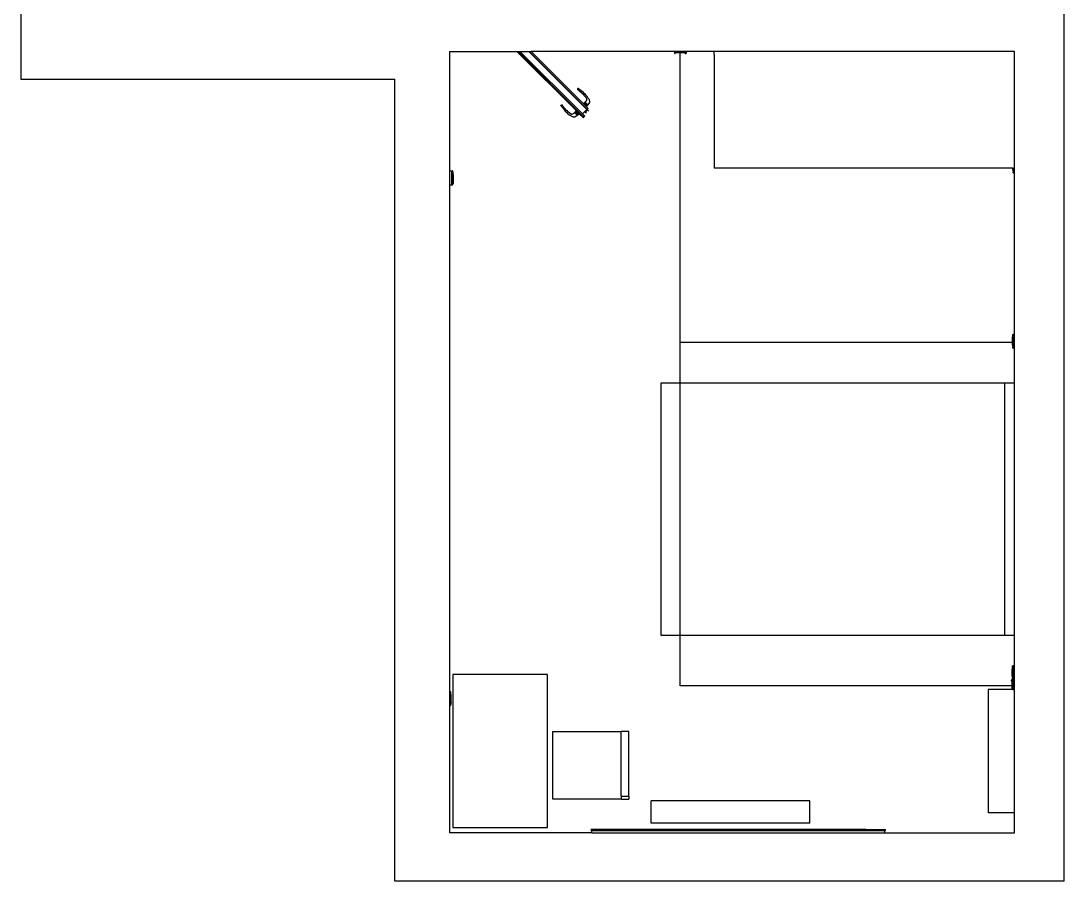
# Model space of a CAD drawing. Extents: x -4167 to 4036, y -7353 to 7975.
# Drawn here: x -2215 to 4036, y -7353 to -2198 of the extents above; entities that cross this region are included whole.
import ezdxf

# ---------------------------------------------------------------- set-up
doc = ezdxf.new("R2010")
doc.units = 0
doc.layers.get('0').update_dxf_attribs({"linetype": 'CONTINUOUS'})

msp = doc.modelspace()

# ---------------------------------------------------------------- linework, layer by layer
for p, q in [((4035.8, -7353.2), (4035.8, 7974.9)), ((-2215.1, -1056.2), (-2215.1, -2548)), ((352.7, -2381.5), (352.7, -3097.5)), ((352.7, -2381.5), (757, -2381.5)), ((757, -2381.5), (764, -2381.5)), ((757, -2381.5), (1111.7, -2736.2)), ((1157.5, -2774.9), (764, -2381.5)), ((764, -2381.5), (775.4, -2381.5)), ((775.4, -2381.5), (1149.4, -2755.6)), ((775.4, -2381.5), (827.7, -2381.5)), ((1175.6, -2729.4), (827.7, -2381.5)), ((827.7, -2381.5), (830.5, -2381.5)), ((830.5, -2381.5), (1177.8, -2728.7)), ((830.5, -2381.5), (841.8, -2381.5)), ((841.8, -2381.5), (1183.4, -2723.1)), ((1700.9, -2381.5), (841.8, -2381.5)), ((1705.9, -2381.5), (1700.9, -2381.5)), ((1700.9, -2381.5), (1700.9, -2394.3)), ((1700.9, -2394.3), (1705.9, -2394.3)), ((1705.9, -2381.5), (1705.9, -2381.7)), ((1765.9, -2381.5), (1705.9, -2381.5)), ((1705.9, -2382), (1705.9, -2382.3)), ((1705.9, -2382.5), (1705.9, -2382.7)), ((1705.9, -2383.2), (1705.9, -2383.4)), ((1705.9, -2383.7), (1705.9, -2384.1)), ((1705.9, -2384.3), (1735.9, -2384.3)), ((1705.9, -2384.3), (1705.9, -2389.1)), ((1735.9, -2389.1), (1705.9, -2389.1)), ((1705.9, -2394.3), (1705.9, -2389.1)), ((1735.9, -2384.3), (1765.9, -2384.3)), ((1735.9, -2384.3), (1735.9, -2389.1)), ((1735.9, -4125.6), (1735.9, -2384.3)), ((1735.9, -2389.1), (1735.9, -2389.2)), ((1765.9, -2389.2), (1735.9, -2389.2)), ((1765.9, -2381.5), (1765.9, -2381.7)), ((1770.9, -2381.5), (1765.9, -2381.5)), ((1765.9, -2382), (1765.9, -2382.3)), ((1765.9, -2382.5), (1765.9, -2382.7)), ((1765.9, -2383.2), (1765.9, -2383.4)), ((1765.9, -2383.7), (1765.9, -2384.1)), ((1765.9, -2384.3), (1765.9, -2389.2)), ((1765.9, -2394.3), (1765.9, -2389.2)), ((1765.9, -2394.3), (1770.9, -2394.3)), ((1937.3, -2381.5), (1770.9, -2381.5)), ((1770.9, -2381.5), (1770.9, -2394.3)), ((1938.7, -2381.5), (1937.3, -2381.5)), ((1937.3, -2381.5), (1937.3, -2398.8)), ((1937.3, -2398.8), (1938.7, -2398.8)), ((3738.7, -2381.5), (1938.7, -2381.5)), ((1938.7, -2398.8), (1938.7, -2381.5)), ((1938.7, -2398.8), (1938.7, -3081.5)), ((3738.7, -3081.5), (3738.7, -2381.5)), ((-2215.1, -2548), (25.8, -2548)), ((25.8, -7353.2), (25.8, -2548)), ((1119.6, -2607.5), (1119.5, -2608.3)), ((1119.5, -2608.3), (1119.7, -2609.1)), ((1119.9, -2606.8), (1119.6, -2607.5)), ((1119.7, -2609.1), (1120.1, -2609.9)), ((1120, -2606.7), (1119.9, -2606.8)), ((1120.1, -2606.6), (1120, -2606.7)), ((1120, -2606.7), (1120, -2606.7)), ((1120.3, -2606.4), (1120.1, -2606.6)), ((1129.4, -2616.7), (1120.1, -2609.9)), ((1120.5, -2606.2), (1120.3, -2606.4)), ((1121, -2605.7), (1120.5, -2606.2)), ((1121.7, -2604.9), (1121, -2605.7)), ((1121.9, -2604.7), (1121.7, -2604.9)), ((1121.9, -2604.7), (1122.1, -2604.6)), ((1122.1, -2604.6), (1122.4, -2604.2)), ((1122.5, -2604.1), (1122.4, -2604.2)), ((1122.7, -2603.9), (1122.5, -2604.1)), ((1122.7, -2604.1), (1122.5, -2604.1)), ((1122.9, -2603.8), (1122.7, -2603.9)), ((1122.7, -2603.9), (1122.7, -2604.1)), ((1123, -2603.6), (1122.9, -2603.8)), ((1123.1, -2603.6), (1123, -2603.6)), ((1123.2, -2603.5), (1123.1, -2603.6)), ((1123.9, -2603.2), (1123.2, -2603.5)), ((1123.2, -2603.5), (1123.2, -2603.5)), ((1124.7, -2603.1), (1123.9, -2603.2)), ((1125.6, -2603.2), (1124.7, -2603.1)), ((1126.4, -2603.7), (1125.6, -2603.2)), ((1126.4, -2603.7), (1134.3, -2609.5)), ((1136.7, -2622.6), (1129.4, -2616.7)), ((1134.3, -2609.5), (1142, -2615.7)), ((1143.9, -2628.8), (1136.7, -2622.6)), ((1142, -2615.7), (1149.6, -2622.1)), ((1149.6, -2622.1), (1156.8, -2628.9)), ((1150.8, -2635.2), (1143.9, -2628.8)), ((1157.5, -2641.9), (1150.8, -2635.2)), ((1156.8, -2628.9), (1163.8, -2635.9)), ((1163.9, -2648.8), (1157.5, -2641.9)), ((1159.6, -2690.4), (1163.2, -2686.8)), ((1163.2, -2686.8), (1164.6, -2685.4)), ((1168.7, -2692.3), (1163.2, -2686.8)), ((1163.8, -2635.9), (1170.5, -2643.2)), ((1170.1, -2656.1), (1163.9, -2648.8)), ((1164.9, -2685.2), (1164.6, -2685.4)), ((1165.2, -2685.1), (1164.9, -2685.2)), ((1165.6, -2685.1), (1165.2, -2685.1)), ((1165.9, -2685.3), (1165.6, -2685.1)), ((1166.3, -2685.5), (1165.9, -2685.3)), ((1166.3, -2685.5), (1167.9, -2687.2)), ((1169.3, -2682.3), (1166.5, -2685.5)), ((1166.5, -2685.5), (1168.1, -2687)), ((1167.9, -2687.2), (1167.4, -2687.7)), ((1180.1, -2700.5), (1167.4, -2687.7)), ((1168.1, -2687), (1167.9, -2687.2)), ((1180.7, -2699.9), (1167.9, -2687.2)), ((1180.8, -2699.8), (1168.1, -2687)), ((1169.3, -2682.3), (1170.4, -2681.1)), ((1171.4, -2657.7), (1170.1, -2656.1)), ((1170.4, -2681.1), (1171.4, -2679.8)), ((1170.5, -2643.2), (1177, -2650.7)), ((1172.3, -2658.8), (1171.4, -2657.7)), ((1171.4, -2679.8), (1172.3, -2678.6)), ((1173, -2659.9), (1172.3, -2658.8)), ((1172.3, -2678.6), (1173.3, -2677.3)), ((1173.8, -2661.1), (1173, -2659.9)), ((1173.3, -2677.3), (1174.2, -2676.1)), ((1174.4, -2662.4), (1173.8, -2661.1)), ((1174.2, -2676.1), (1175, -2674.5)), ((1174.9, -2663.7), (1174.4, -2662.4)), ((1175.3, -2664.7), (1174.9, -2663.7)), ((1175, -2674.5), (1175.6, -2672.8)), ((1175.4, -2665.1), (1175.3, -2664.7)), ((1175.5, -2665.5), (1175.4, -2665.1)), ((1175.5, -2665.5), (1175.7, -2666.2)), ((1175.6, -2672.8), (1176, -2671)), ((1175.7, -2666.2), (1176, -2667.7)), ((1176, -2667.3), (1175.7, -2666.2)), ((1176, -2667.7), (1176, -2667.3)), ((1176.1, -2669.2), (1176, -2667.7)), ((1176, -2671), (1176.1, -2669.2)), ((1177, -2650.7), (1178.8, -2653)), ((1178.8, -2653), (1180.6, -2655.3)), ((1180.6, -2655.3), (1182.3, -2657.6)), ((1182.3, -2657.6), (1184.3, -2660.6)), ((1191.4, -2687.1), (1182.3, -2701.2)), ((1184.3, -2660.6), (1186.1, -2663.7)), ((1186.1, -2663.7), (1187.7, -2666.9)), ((1187.7, -2666.9), (1189.1, -2670.1)), ((1189.1, -2670.1), (1190.2, -2673.4)), ((1190.2, -2673.4), (1191.1, -2676.7)), ((1191.1, -2676.7), (1191.8, -2680.1)), ((1191.8, -2686.4), (1191.4, -2687.1)), ((1191.8, -2680.1), (1192.3, -2683.4)), ((1192, -2685.7), (1191.8, -2686.4)), ((1192.2, -2685), (1192, -2685.7)), ((1192.3, -2684.2), (1192.2, -2685)), ((1192.3, -2683.4), (1192.3, -2684.2)), ((1020.8, -2706.5), (1020.9, -2705.7)), ((1021, -2707.4), (1020.8, -2706.5)), ((1020.9, -2705.7), (1021.3, -2705)), ((1021.4, -2708.2), (1021, -2707.4)), ((1021.3, -2704.9), (1021.4, -2704.8)), ((1021.3, -2705), (1021.3, -2704.9)), ((1021.3, -2705), (1021.3, -2705)), ((1021.4, -2704.8), (1021.5, -2704.7)), ((1021.4, -2708.2), (1027.3, -2716.1)), ((1021.5, -2704.7), (1021.7, -2704.5)), ((1021.7, -2704.5), (1021.9, -2704.4)), ((1021.7, -2704.5), (1021.8, -2704.5)), ((1021.8, -2704.5), (1021.9, -2704.4)), ((1021.9, -2704.4), (1022, -2704.2)), ((1022.3, -2703.9), (1022, -2704.2)), ((1022.5, -2703.7), (1022.3, -2703.9)), ((1022.5, -2703.7), (1022.7, -2703.5)), ((1022.7, -2703.5), (1023.4, -2702.8)), ((1023.4, -2702.8), (1024, -2702.3)), ((1024, -2702.3), (1024.2, -2702.1)), ((1024.2, -2702.1), (1024.4, -2701.9)), ((1024.4, -2701.8), (1024.5, -2701.8)), ((1024.4, -2701.9), (1024.4, -2701.8)), ((1024.5, -2701.7), (1025.2, -2701.4)), ((1024.5, -2701.8), (1024.5, -2701.7)), ((1025.2, -2701.4), (1026, -2701.3)), ((1026, -2701.3), (1026.9, -2701.5)), ((1026.9, -2701.5), (1027.7, -2701.9)), ((1027.3, -2716.1), (1033.4, -2723.9)), ((1034.5, -2711.2), (1027.7, -2701.9)), ((1033.4, -2723.9), (1039.9, -2731.4)), ((1040.4, -2718.5), (1034.5, -2711.2)), ((1039.9, -2731.4), (1046.6, -2738.6)), ((1046.5, -2725.7), (1040.4, -2718.5)), ((1053, -2732.6), (1046.5, -2725.7)), ((1046.6, -2738.6), (1053.7, -2745.6)), ((1059.7, -2739.3), (1053, -2732.6)), ((1053.7, -2745.6), (1061, -2752.3)), ((1066.6, -2745.7), (1059.7, -2739.3)), ((1073.9, -2751.9), (1066.6, -2745.7)), ((1100, -2751.2), (1103.2, -2748.4)), ((1102.9, -2747), (1103, -2746.7)), ((1102.9, -2747.4), (1102.9, -2747)), ((1103, -2747.8), (1102.9, -2747.4)), ((1103, -2746.7), (1103.2, -2746.4)), ((1103.3, -2748.1), (1103, -2747.8)), ((1104.6, -2745.1), (1103.2, -2746.4)), ((1104.8, -2749.9), (1103.2, -2748.4)), ((1103.3, -2748.1), (1104.9, -2749.7)), ((1108.1, -2741.5), (1104.6, -2745.1)), ((1104.6, -2745.1), (1110, -2750.5)), ((1104.8, -2749.9), (1104.9, -2749.7)), ((1117.5, -2762.6), (1104.8, -2749.9)), ((1104.9, -2749.7), (1105.5, -2749.2)), ((1104.9, -2749.7), (1117.7, -2762.5)), ((1118.2, -2762), (1105.5, -2749.2)), ((1108.2, -2740), (1108, -2741.2)), ((1108.1, -2741.5), (1108, -2741.2)), ((1108.3, -2741.3), (1108.1, -2741.5)), ((1108.1, -2741.5), (1108.3, -2742.4)), ((1108.8, -2739), (1108.2, -2740)), ((1111.6, -2744.6), (1108.3, -2741.3)), ((1108.3, -2742.4), (1109, -2743.4)), ((1111.7, -2736.2), (1108.8, -2739)), ((1116.6, -2751), (1109, -2743.4)), ((1112.3, -2750.2), (1110, -2750.5)), ((1111.6, -2744.6), (1112.2, -2744)), ((1116.5, -2749.5), (1111.6, -2744.6)), ((1130.7, -2755.2), (1111.7, -2736.2)), ((1114.3, -2750.4), (1112.3, -2750.2)), ((1115.8, -2751.2), (1114.3, -2750.4)), ((1116.5, -2749.5), (1117.1, -2748.9)), ((1117.3, -2750.3), (1116.5, -2749.5)), ((1116.6, -2751), (1117.3, -2750.3)), ((1117.3, -2750.3), (1117.9, -2749.7)), ((1122.3, -2755.2), (1117.3, -2750.3)), ((1149.4, -2755.6), (1160, -2744.9)), ((1154.5, -2694), (1157.3, -2691.2)), ((1154.5, -2694), (1173.5, -2713.1)), ((1157.3, -2691.2), (1158.3, -2690.5)), ((1159.4, -2690.3), (1158.3, -2690.5)), ((1159.6, -2690.4), (1159.4, -2690.3)), ((1159.5, -2690.5), (1159.6, -2690.4)), ((1160.4, -2691.5), (1159.5, -2690.5)), ((1159.6, -2690.4), (1160.7, -2690.6)), ((1160, -2744.9), (1175.5, -2729.5)), ((1160, -2744.9), (1160.8, -2745.7)), ((1161.7, -2691.3), (1160.7, -2690.6)), ((1163.5, -2743), (1160.8, -2745.7)), ((1162.9, -2694), (1161.5, -2695.4)), ((1167.8, -2697.5), (1161.7, -2691.3)), ((1161.9, -2692.9), (1162.9, -2694)), ((1162.9, -2694), (1163.4, -2694.5)), ((1165.5, -2741), (1163.5, -2743)), ((1163.5, -2743), (1171.1, -2750.6)), ((1165, -2696.1), (1166.6, -2697.7)), ((1165.5, -2741), (1168.1, -2738.5)), ((1165.9, -2741.4), (1165.5, -2741)), ((1165.9, -2741.4), (1168.4, -2738.8)), ((1167.3, -2699.5), (1166.4, -2700.3)), ((1168.6, -2699.7), (1167.2, -2701.1)), ((1168.6, -2696.7), (1167.8, -2697.5)), ((1168.2, -2697.8), (1167.8, -2697.5)), ((1168.1, -2738.5), (1168.5, -2738)), ((1168.4, -2738.8), (1168.1, -2738.5)), ((1168.9, -2697.1), (1168.2, -2697.8)), ((1168.6, -2698.2), (1168.2, -2697.8)), ((1168.6, -2699.7), (1168.2, -2699.3)), ((1168.4, -2694.5), (1168.7, -2692.3)), ((1168.6, -2696.6), (1168.4, -2694.5)), ((1171.1, -2735.4), (1168.5, -2738)), ((1168.9, -2738.4), (1168.5, -2738)), ((1168.6, -2696.7), (1168.6, -2696.6)), ((1168.9, -2697.1), (1168.6, -2696.7)), ((1169.2, -2697.6), (1168.6, -2698.2)), ((1176.2, -2705.8), (1168.6, -2698.2)), ((1169.8, -2700.9), (1168.6, -2699.7)), ((1168.7, -2692.3), (1175.1, -2698.7)), ((1169.2, -2697.6), (1168.9, -2697.1)), ((1168.9, -2738.4), (1171.5, -2735.8)), ((1169.4, -2698), (1169.2, -2697.6)), ((1169.4, -2698), (1170.8, -2698.8)), ((1170.8, -2698.8), (1172.8, -2699)), ((1171.1, -2735.4), (1174.1, -2732.4)), ((1171.5, -2735.8), (1171.1, -2735.4)), ((1171.1, -2750.6), (1172.5, -2749.2)), ((1171.5, -2702.5), (1173, -2704.1)), ((1173, -2705.2), (1172.2, -2706.1)), ((1172.5, -2749.2), (1174.1, -2732.4)), ((1172.8, -2699), (1175.1, -2698.7)), ((1173.5, -2713.1), (1176.3, -2710.2)), ((1176.2, -2730.3), (1174.1, -2732.4)), ((1174.6, -2705.6), (1176, -2707.1)), ((1180.6, -2704.2), (1175.1, -2698.7)), ((1175.5, -2729.5), (1175.6, -2729.4)), ((1175.5, -2729.5), (1176.2, -2730.3)), ((1184, -2737.8), (1175.6, -2729.4)), ((1176.9, -2706.9), (1176.2, -2705.8)), ((1176.3, -2710.2), (1177, -2709.2)), ((1177.1, -2707.7), (1176.9, -2706.9)), ((1176.9, -2707.8), (1177.1, -2707.7)), ((1177, -2709.2), (1177.2, -2708.1)), ((1177.1, -2707.7), (1180.6, -2704.2)), ((1177.1, -2707.7), (1177.2, -2708.1)), ((1183.4, -2723.1), (1177.8, -2728.7)), ((1177.8, -2728.7), (1185.4, -2736.4)), ((1180.7, -2699.9), (1180.1, -2700.5)), ((1180.6, -2704.2), (1182, -2702.8)), ((1180.8, -2699.8), (1180.7, -2699.9)), ((1180.7, -2699.9), (1181.9, -2701.1)), ((1180.8, -2699.8), (1182.3, -2701.2)), ((1181.9, -2701.1), (1182.1, -2701.5)), ((1182.2, -2702.5), (1182, -2702.8)), ((1182.1, -2701.5), (1182.3, -2701.8)), ((1182.3, -2702.2), (1182.2, -2702.5)), ((1182.3, -2701.8), (1182.3, -2702.2)), ((1184, -2737.8), (1185.4, -2736.4)), ((1061, -2752.3), (1068.5, -2758.8)), ((1068.5, -2758.8), (1070.7, -2760.7)), ((1070.7, -2760.7), (1073, -2762.4)), ((1073, -2762.4), (1075.4, -2764.2)), ((1075.4, -2753.2), (1073.9, -2751.9)), ((1076.5, -2754.1), (1075.4, -2753.2)), ((1075.4, -2764.2), (1078.4, -2766.1)), ((1077.7, -2754.9), (1076.5, -2754.1)), ((1078.9, -2755.6), (1077.7, -2754.9)), ((1078.4, -2766.1), (1081.5, -2767.9)), ((1080.1, -2756.2), (1078.9, -2755.6)), ((1081.4, -2756.7), (1080.1, -2756.2)), ((1082.4, -2757.1), (1081.4, -2756.7)), ((1081.5, -2767.9), (1084.6, -2769.5)), ((1082.8, -2757.2), (1082.4, -2757.1)), ((1083.2, -2757.4), (1082.8, -2757.2)), ((1083.2, -2757.4), (1083.9, -2757.5)), ((1083.9, -2757.5), (1085.5, -2757.8)), ((1085.1, -2757.8), (1083.9, -2757.5)), ((1084.6, -2769.5), (1087.9, -2770.9)), ((1085.5, -2757.8), (1085.1, -2757.8)), ((1087, -2757.9), (1085.5, -2757.8)), ((1088.8, -2757.8), (1087, -2757.9)), ((1087.9, -2770.9), (1091.2, -2772)), ((1090.6, -2757.4), (1088.8, -2757.8)), ((1092.3, -2756.8), (1090.6, -2757.4)), ((1091.2, -2772), (1094.5, -2773)), ((1093.8, -2756), (1092.3, -2756.8)), ((1095.1, -2755.1), (1093.8, -2756)), ((1094.5, -2773), (1097.9, -2773.7)), ((1096.4, -2754.2), (1095.1, -2755.1)), ((1097.6, -2753.2), (1096.4, -2754.2)), ((1098.8, -2752.2), (1097.6, -2753.2)), ((1097.9, -2773.7), (1101.2, -2774.1)), ((1100, -2751.2), (1098.8, -2752.2)), ((1101.2, -2774.1), (1102, -2774.1)), ((1102, -2774.1), (1102.8, -2774)), ((1102.8, -2774), (1103.5, -2773.9)), ((1103.5, -2773.9), (1104.2, -2773.6)), ((1104.2, -2773.6), (1104.9, -2773.2)), ((1104.9, -2773.2), (1119, -2764.1)), ((1116.5, -2757), (1110, -2750.5)), ((1115.8, -2751.2), (1116, -2751.6)), ((1116, -2751.6), (1116.6, -2751)), ((1116, -2751.6), (1116.3, -2752.1)), ((1116.3, -2752.1), (1117, -2751.4)), ((1116.3, -2752.1), (1116.6, -2752.6)), ((1116.8, -2754.7), (1116.5, -2757)), ((1116.5, -2757), (1121.9, -2762.4)), ((1117, -2751.4), (1116.6, -2751)), ((1116.6, -2752.6), (1117.4, -2751.8)), ((1116.6, -2752.6), (1116.6, -2752.7)), ((1116.6, -2752.7), (1116.8, -2754.7)), ((1117.4, -2751.8), (1117, -2751.4)), ((1117.4, -2751.8), (1123.5, -2757.9)), ((1117.5, -2762.6), (1117.7, -2762.5)), ((1117.5, -2762.6), (1119, -2764.1)), ((1117.7, -2762.5), (1117.7, -2762.5)), ((1118.9, -2763.7), (1117.7, -2762.5)), ((1117.8, -2762.3), (1118.2, -2762)), ((1118.9, -2763.7), (1119.2, -2764)), ((1119.2, -2764), (1119.6, -2764.1)), ((1119.6, -2764.1), (1120, -2764.1)), ((1120, -2764.1), (1120.3, -2764)), ((1120.3, -2764), (1120.6, -2763.8)), ((1121.9, -2762.4), (1120.6, -2763.8)), ((1125.5, -2758.8), (1121.9, -2762.4)), ((1122.3, -2755.2), (1122.9, -2754.6)), ((1122.3, -2755.2), (1125.7, -2758.7)), ((1123.5, -2757.9), (1124.5, -2758.6)), ((1125.5, -2758.8), (1124.5, -2758.6)), ((1125.7, -2758.7), (1125.5, -2758.8)), ((1125.5, -2758.8), (1125.7, -2758.9)), ((1125.7, -2758.9), (1126.9, -2758.7)), ((1126.9, -2758.7), (1127.9, -2758)), ((1130.7, -2755.2), (1127.9, -2758)), ((1130.7, -2755.2), (1155.5, -2780)), ((1148.1, -2756.9), (1149.4, -2755.6)), ((1159.3, -2765.5), (1149.4, -2755.6)), ((1155.5, -2780), (1159, -2776.5)), ((1155.9, -2764.7), (1157.1, -2764.5)), ((1157.1, -2764.5), (1158.3, -2764.7)), ((1157.5, -2774.9), (1161, -2771.4)), ((1159, -2776.5), (1157.5, -2774.9)), ((1158.3, -2764.7), (1159.3, -2765.5)), ((1159.3, -2765.5), (1160.9, -2767)), ((1160.9, -2767), (1161.6, -2768)), ((1161.7, -2770.4), (1161, -2771.4)), ((1161.6, -2768), (1161.9, -2769.2)), ((1161.7, -2770.4), (1161.9, -2769.2)), ((352.7, -3097.5), (365.7, -3097.5)), ((352.7, -3097.5), (352.7, -3180.1)), ((365.7, -3097.5), (371.9, -3097.5)), ((365.7, -3097.5), (365.7, -3180.1)), ((371.8, -3097.5), (371.8, -3097.7)), ((371.9, -3097.5), (371.8, -3097.5)), ((371.8, -3097.7), (371.8, -3098)), ((371.8, -3098), (371.8, -3098.5)), ((371.8, -3098.5), (371.8, -3098.9)), ((371.8, -3098.9), (371.9, -3099.5)), ((373.7, -3097.5), (371.9, -3097.5)), ((372.3, -3104.3), (371.9, -3099.5)), ((372.8, -3111.2), (372.3, -3104.3)), ((373.2, -3118.1), (372.8, -3111.2)), ((373.5, -3125), (373.2, -3118.1)), ((373.6, -3131.9), (373.5, -3125)), ((374.3, -3104.2), (373.7, -3097.5)), ((373.9, -3110), (373.9, -3110)), ((373.9, -3110.2), (373.9, -3110)), ((374.7, -3110), (373.9, -3110)), ((373.9, -3110.5), (373.9, -3110.2)), ((373.9, -3110.9), (373.9, -3110.5)), ((373.9, -3110.5), (374.7, -3110.5)), ((373.9, -3111.2), (373.9, -3110.9)), ((373.9, -3111.4), (373.9, -3111.2)), ((373.9, -3112), (373.9, -3111.4)), ((374.3, -3118.1), (373.9, -3112)), ((374.7, -3110), (374.3, -3104.2)), ((374.6, -3124.8), (374.3, -3118.1)), ((374.6, -3125), (374.6, -3124.8)), ((374.6, -3125.2), (374.6, -3125)), ((374.6, -3125.4), (374.6, -3125.2)), ((374.7, -3131.9), (374.6, -3125.4)), ((374.8, -3111.6), (374.7, -3110.5)), ((375.2, -3118.3), (374.8, -3111.6)), ((375.1, -3121), (375, -3124.3)), ((375, -3124.3), (375, -3125.2)), ((375, -3125.2), (375, -3127.5)), ((375.2, -3118.3), (375.1, -3118.4)), ((375.1, -3118.4), (375.2, -3118.7)), ((375.2, -3118.7), (375.1, -3119)), ((375.1, -3119), (375.1, -3121)), ((375.1, -3121), (375.1, -3121)), ((375.2, -3118.4), (375.2, -3118.3)), ((375.2, -3118.7), (375.2, -3118.4)), ((375.2, -3119), (375.2, -3118.7)), ((375.2, -3121), (375.2, -3119)), ((375.3, -3124.3), (375.2, -3121)), ((375.3, -3125.2), (375.3, -3124.3)), ((375.3, -3127.6), (375.3, -3125.2)), ((3729.1, -3081.5), (1938.7, -3081.5)), ((3729.1, -3081.9), (3729.1, -3081.5)), ((3729.1, -3081.5), (3729.8, -3081.5)), ((3729.1, -3082.8), (3729.1, -3081.9)), ((3729.2, -3086.1), (3729.1, -3082.8)), ((3729.2, -3088.1), (3729.2, -3086.1)), ((3729.2, -3086.1), (3729.2, -3086.1)), ((3729.2, -3088.4), (3729.2, -3088.1)), ((3729.2, -3088.4), (3729.2, -3088.7)), ((3729.2, -3088.7), (3729.6, -3095.5)), ((3729.3, -3086.1), (3729.3, -3088.1)), ((3729.3, -3088.1), (3729.3, -3088.4)), ((3729.3, -3088.4), (3729.3, -3088.7)), ((3729.6, -3095.5), (3729.7, -3096.6)), ((3730.5, -3096.6), (3729.7, -3096.6)), ((3729.7, -3097.2), (3730.1, -3102.9)), ((3729.7, -3097.2), (3730.5, -3097.2)), ((3729.8, -3081.5), (3729.8, -3081.9)), ((3729.8, -3081.5), (3729.9, -3081.5)), ((3729.9, -3081.5), (3729.9, -3081.9)), ((3729.9, -3081.5), (3730.3, -3081.5)), ((3730.2, -3088.7), (3729.9, -3081.9)), ((3730.7, -3109.7), (3730.1, -3102.9)), ((3730.5, -3094.6), (3730.2, -3088.7)), ((3730.3, -3081.5), (3730.3, -3082.2)), ((3730.3, -3081.5), (3730.9, -3081.5)), ((3730.3, -3082.2), (3730.6, -3089.1)), ((3730.6, -3095.1), (3730.5, -3094.6)), ((3730.5, -3096.6), (3730.6, -3096.5)), ((3731, -3096.6), (3730.5, -3096.6)), ((3730.5, -3096.9), (3730.5, -3096.6)), ((3730.5, -3097.1), (3730.5, -3096.9)), ((3730.5, -3097.2), (3730.5, -3097.1)), ((3730.9, -3097.2), (3730.5, -3097.2)), ((3730.6, -3089.1), (3730.9, -3095.2)), ((3730.6, -3095.4), (3730.6, -3095.1)), ((3730.6, -3095.6), (3730.6, -3095.4)), ((3730.6, -3096), (3730.6, -3095.6)), ((3730.6, -3096.3), (3730.6, -3096)), ((3730.6, -3096.4), (3730.6, -3096.3)), ((3730.6, -3096.5), (3730.6, -3096.4)), ((3730.7, -3109.7), (3732.5, -3109.7)), ((3730.9, -3081.5), (3730.9, -3082.1)), ((3730.9, -3081.5), (3738.7, -3081.5)), ((3730.9, -3082.1), (3731.2, -3089)), ((3730.9, -3095.2), (3731, -3095.7)), ((3731, -3096.9), (3730.9, -3097.1)), ((3730.9, -3097.1), (3730.9, -3097.2)), ((3731, -3095.7), (3731, -3095.9)), ((3731, -3095.9), (3731, -3096.2)), ((3731, -3096.2), (3731, -3096.6)), ((3731, -3096.6), (3731, -3096.9)), ((3731.2, -3089), (3731.6, -3095.9)), ((3731.6, -3095.9), (3732.1, -3102.8)), ((3732.1, -3102.8), (3732.5, -3107.7)), ((3732.6, -3108.2), (3732.5, -3107.7)), ((3732.5, -3109.7), (3732.6, -3109.6)), ((3738.7, -3109.7), (3732.5, -3109.7)), ((3732.6, -3108.7), (3732.6, -3108.2)), ((3732.6, -3109.1), (3732.6, -3108.7)), ((3732.6, -3109.4), (3732.6, -3109.1)), ((3732.6, -3109.6), (3732.6, -3109.4)), ((3738.7, -3109.7), (3738.7, -3081.5)), ((3738.7, -4077.4), (3738.7, -3109.7)), ((352.7, -3180.1), (365.7, -3180.1)), ((352.7, -3180.1), (352.7, -6218.8)), ((365.7, -3180.1), (371.9, -3180.1)), ((371.8, -3178.6), (371.9, -3178.1)), ((371.8, -3179.1), (371.8, -3178.6)), ((371.8, -3179.5), (371.8, -3179.1)), ((371.8, -3179.8), (371.8, -3179.5)), ((371.8, -3180), (371.8, -3179.8)), ((372.3, -3173.2), (371.9, -3178.1)), ((371.9, -3180.1), (371.8, -3180)), ((373.7, -3180.1), (371.9, -3180.1)), ((372.8, -3166.3), (372.3, -3173.2)), ((373.2, -3159.5), (372.8, -3166.3)), ((373.5, -3152.6), (373.2, -3159.5)), ((373.6, -3145.7), (373.5, -3152.6)), ((373.6, -3131.9), (373.7, -3138.8)), ((373.7, -3138.8), (373.6, -3145.7)), ((373.7, -3180.1), (374.3, -3173.4)), ((373.9, -3165.6), (374.3, -3159.5)), ((373.9, -3166.1), (373.9, -3165.6)), ((373.9, -3166.4), (373.9, -3166.1)), ((373.9, -3166.7), (373.9, -3166.4)), ((373.9, -3167), (373.9, -3166.7)), ((373.9, -3167.3), (373.9, -3167)), ((373.9, -3167), (374.7, -3167)), ((373.9, -3167.5), (373.9, -3167.3)), ((373.9, -3167.6), (373.9, -3167.5)), ((374.7, -3167.6), (373.9, -3167.6)), ((374.3, -3159.5), (374.6, -3152.8)), ((374.7, -3167.6), (374.3, -3173.4)), ((374.6, -3152.2), (374.7, -3145.7)), ((374.6, -3152.2), (374.6, -3152.3)), ((374.6, -3152.6), (374.6, -3152.3)), ((374.6, -3152.8), (374.6, -3152.6)), ((374.8, -3138.8), (374.7, -3131.9)), ((374.7, -3145.7), (374.8, -3138.8)), ((374.8, -3165.9), (374.7, -3167)), ((375.2, -3159.3), (374.8, -3165.9)), ((375, -3127.5), (375, -3128.5)), ((375, -3128.5), (375, -3132)), ((375, -3132), (375, -3133.5)), ((375, -3133.5), (375, -3144.1)), ((375, -3144.1), (375, -3145.6)), ((375, -3145.6), (375, -3149)), ((375, -3149), (375, -3150)), ((375, -3150), (375, -3152.3)), ((375, -3152.3), (375, -3153.3)), ((375, -3153.3), (375.1, -3156.5)), ((375.1, -3156.5), (375.1, -3156.6)), ((375.1, -3156.6), (375.1, -3158.6)), ((375.1, -3158.6), (375.2, -3158.8)), ((375.2, -3158.8), (375.1, -3159.1)), ((375.1, -3159.1), (375.2, -3159.3)), ((375.2, -3156.5), (375.3, -3153.3)), ((375.2, -3156.6), (375.2, -3156.5)), ((375.2, -3158.6), (375.2, -3156.6)), ((375.2, -3158.8), (375.2, -3158.6)), ((375.2, -3158.8), (375.2, -3159.1)), ((375.2, -3159.3), (375.2, -3159.1)), ((375.3, -3128.5), (375.3, -3127.6)), ((375.3, -3132), (375.3, -3128.5)), ((375.3, -3133.5), (375.3, -3132)), ((375.3, -3138.8), (375.3, -3133.5)), ((375.3, -3144.1), (375.3, -3138.8)), ((375.3, -3145.6), (375.3, -3144.1)), ((375.3, -3149), (375.3, -3145.6)), ((375.3, -3150), (375.3, -3149)), ((375.3, -3152.4), (375.3, -3150)), ((375.3, -3153.3), (375.3, -3152.4)), ((3726.9, -4105.2), (3727, -4104.2)), ((3726.9, -4107.5), (3726.9, -4105.2)), ((3726.9, -4108.5), (3726.9, -4107.5)), ((3726.9, -4112), (3726.9, -4108.5)), ((3726.9, -4113.4), (3726.9, -4112)), ((3726.9, -4118.7), (3726.9, -4113.4)), ((3726.9, -4124.1), (3726.9, -4118.7)), ((3726.9, -4125.5), (3726.9, -4124.1)), ((3726.9, -4129), (3726.9, -4125.5)), ((3727, -4098.4), (3727.1, -4098.2)), ((3727, -4098.7), (3727, -4098.4)), ((3727, -4098.9), (3727, -4098.7)), ((3727, -4101), (3727, -4098.9)), ((3727, -4104.2), (3727, -4101)), ((3727.1, -4098.2), (3727.4, -4091.6)), ((3727.1, -4098.2), (3727.1, -4098.4)), ((3727.1, -4098.4), (3727.1, -4098.7)), ((3727.1, -4098.7), (3727.1, -4098.9)), ((3727.1, -4098.9), (3727.2, -4100.9)), ((3727.4, -4091.6), (3727.5, -4090.5)), ((3727.5, -4089.9), (3727.9, -4084.1)), ((3728.3, -4089.9), (3727.5, -4089.9)), ((3728.4, -4090.5), (3727.5, -4090.5)), ((3727.5, -4111.8), (3727.7, -4105.2)), ((3727.5, -4112), (3727.5, -4111.8)), ((3727.6, -4112), (3727.5, -4118.8)), ((3727.5, -4118.8), (3727.6, -4125.5)), ((3727.5, -4125.7), (3727.5, -4125.5)), ((3727.7, -4107.7), (3727.6, -4112)), ((3727.6, -4125.5), (3727.7, -4129.8)), ((3727.7, -4105.2), (3728, -4098.4)), ((3727.7, -4107.7), (3727.7, -4105.2)), ((3727.7, -4105.2), (3727.7, -4107.7)), ((3727.9, -4084.1), (3728.5, -4077.4)), ((3727.9, -4098), (3728, -4097.5)), ((3727.9, -4098.4), (3727.9, -4098)), ((3728, -4111.8), (3727.9, -4118.8)), ((3727.9, -4118.8), (3728, -4125.7)), ((3728.4, -4092.5), (3728, -4098.4)), ((3728.1, -4104.9), (3728, -4111.8)), ((3728.4, -4098), (3728.1, -4104.9)), ((3728.3, -4090), (3728.3, -4089.9)), ((3728.7, -4089.9), (3728.3, -4089.9)), ((3728.3, -4090.2), (3728.3, -4090)), ((3728.4, -4090.5), (3728.3, -4090.2)), ((3728.3, -4090.9), (3728.4, -4090.8)), ((3728.3, -4091.1), (3728.3, -4090.9)), ((3728.3, -4091.4), (3728.3, -4091.1)), ((3728.3, -4091.7), (3728.3, -4091.4)), ((3728.8, -4090.5), (3728.4, -4090.5)), ((3728.4, -4090.6), (3728.4, -4090.5)), ((3728.4, -4090.6), (3728.4, -4090.7)), ((3728.4, -4090.7), (3728.4, -4090.8)), ((3728.4, -4091.1), (3728.4, -4090.8)), ((3728.4, -4091.5), (3728.4, -4091.1)), ((3728.4, -4091.7), (3728.4, -4091.5)), ((3728.4, -4091.9), (3728.4, -4091.7)), ((3728.4, -4091.9), (3728.4, -4092.5)), ((3728.8, -4091.9), (3728.4, -4098)), ((3728.5, -4077.4), (3730.3, -4077.4)), ((3728.6, -4111.9), (3728.5, -4118.8)), ((3728.5, -4118.8), (3728.6, -4125.6)), ((3728.6, -4111.9), (3728.8, -4105)), ((3728.7, -4089.9), (3728.8, -4090)), ((3728.8, -4090), (3728.8, -4090.2)), ((3728.8, -4090.2), (3728.8, -4090.5)), ((3728.8, -4090.5), (3728.8, -4090.9)), ((3728.8, -4090.9), (3728.8, -4091.1)), ((3728.8, -4091.1), (3728.8, -4091.4)), ((3728.8, -4091.4), (3728.8, -4091.9)), ((3728.8, -4105), (3729, -4098.1)), ((3729, -4098.1), (3729.4, -4091.2)), ((3729.4, -4091.2), (3729.9, -4084.3)), ((3729.9, -4084.3), (3730.4, -4079.4)), ((3730.3, -4077.4), (3730.4, -4077.5)), ((3736.5, -4077.4), (3730.3, -4077.4)), ((3730.4, -4077.5), (3730.4, -4077.7)), ((3730.4, -4077.7), (3730.4, -4078)), ((3730.4, -4078), (3730.4, -4078.4)), ((3730.4, -4078.4), (3730.4, -4078.9)), ((3730.4, -4078.9), (3730.4, -4079.4)), ((3738.7, -4077.4), (3736.5, -4077.4)), ((3736.5, -4077.4), (3736.5, -4160.1)), ((3738.7, -4160.1), (3738.7, -4077.4)), ((1735.9, -6183.7), (1735.9, -4125.6)), ((3728.6, -4125.6), (1735.9, -4125.6)), ((3726.9, -4130), (3726.9, -4129)), ((3726.9, -4132.3), (3726.9, -4130)), ((3727, -4133.2), (3726.9, -4132.3)), ((3727, -4136.5), (3727, -4133.2)), ((3727, -4138.5), (3727, -4136.5)), ((3727, -4136.5), (3727, -4136.5)), ((3727, -4138.8), (3727, -4138.5)), ((3727, -4138.8), (3727, -4139.1)), ((3727, -4139.1), (3727.4, -4145.9)), ((3727.2, -4136.5), (3727.1, -4138.5)), ((3727.1, -4138.5), (3727.1, -4138.8)), ((3727.1, -4138.8), (3727.1, -4139.1)), ((3727.4, -4145.9), (3727.5, -4147)), ((3727.7, -4132.3), (3727.5, -4125.7)), ((3728.4, -4147), (3727.5, -4147)), ((3727.5, -4147.6), (3727.9, -4153.3)), ((3727.5, -4147.6), (3728.3, -4147.6)), ((3727.7, -4129.8), (3727.7, -4132.3)), ((3727.7, -4129.8), (3727.7, -4132.3)), ((3728, -4139.1), (3727.7, -4132.3)), ((3728.5, -4160.1), (3727.9, -4153.3)), ((3728, -4125.7), (3728.1, -4132.6)), ((3728.4, -4145), (3728, -4139.1)), ((3728.1, -4132.6), (3728.4, -4139.5)), ((3728.3, -4147.3), (3728.4, -4147)), ((3728.3, -4147.5), (3728.3, -4147.3)), ((3728.3, -4147.6), (3728.3, -4147.5)), ((3728.7, -4147.6), (3728.3, -4147.6)), ((3728.4, -4139.5), (3728.8, -4145.6)), ((3728.4, -4145.5), (3728.4, -4145)), ((3728.4, -4145.8), (3728.4, -4145.5)), ((3728.4, -4146), (3728.4, -4145.8)), ((3728.4, -4146.4), (3728.4, -4146)), ((3728.4, -4146.7), (3728.4, -4146.4)), ((3728.4, -4146.8), (3728.4, -4146.7)), ((3728.4, -4146.9), (3728.4, -4146.8)), ((3728.4, -4147), (3728.4, -4146.9)), ((3728.8, -4147), (3728.4, -4147)), ((3728.5, -4160.1), (3730.3, -4160.1)), ((3728.6, -4125.6), (3728.8, -4132.5)), ((3728.8, -4147.5), (3728.7, -4147.6)), ((3728.8, -4132.5), (3729, -4139.4)), ((3728.8, -4145.6), (3728.8, -4146.1)), ((3728.8, -4146.1), (3728.8, -4146.3)), ((3728.8, -4146.3), (3728.8, -4146.6)), ((3728.8, -4146.6), (3728.8, -4147)), ((3728.8, -4147), (3728.8, -4147.3)), ((3728.8, -4147.3), (3728.8, -4147.5)), ((3729, -4139.4), (3729.4, -4146.3)), ((3729.4, -4146.3), (3729.9, -4153.2)), ((3729.9, -4153.2), (3730.4, -4158.1)), ((3730.3, -4160.1), (3730.4, -4160)), ((3736.5, -4160.1), (3730.3, -4160.1)), ((3730.4, -4158.6), (3730.4, -4158.1)), ((3730.4, -4159.1), (3730.4, -4158.6)), ((3730.4, -4159.5), (3730.4, -4159.1)), ((3730.4, -4159.8), (3730.4, -4159.5)), ((3730.4, -4160), (3730.4, -4159.8)), ((3738.7, -4160.1), (3736.5, -4160.1)), ((3738.7, -4369), (3738.7, -4160.1)), ((1618.7, -4369), (1618.7, -5879)), ((3678, -4369), (1618.7, -4369)), ((3738.7, -4369), (3678, -4369)), ((3678, -4369), (3678, -5879)), ((3738.7, -5879), (3738.7, -4369)), ((1618.7, -5879), (3678, -5879)), ((3678, -5879), (3738.7, -5879)), ((3738.7, -6063.3), (3738.7, -5879)), ((3726, -6070), (3726.6, -6063.3)), ((3726.6, -6063.3), (3728.4, -6063.3)), ((3728.4, -6063.3), (3728.5, -6063.4)), ((3734.6, -6063.3), (3728.4, -6063.3)), ((3738.7, -6063.3), (3734.6, -6063.3)), ((3734.6, -6063.3), (3734.6, -6146)), ((3738.7, -6146), (3738.7, -6063.3)), ((372.7, -6114.5), (372.7, -7032.6)), ((940.1, -6114.5), (372.7, -6114.5)), ((940.1, -7032.6), (940.1, -6114.5)), ((3725, -6091.1), (3725.1, -6090.1)), ((3725, -6093.4), (3725, -6091.1)), ((3725, -6094.4), (3725, -6093.4)), ((3725, -6097.8), (3725, -6094.4)), ((3725, -6099.3), (3725, -6097.8)), ((3725, -6104.6), (3725, -6099.3)), ((3725, -6109.9), (3725, -6104.6)), ((3725, -6111.4), (3725, -6109.9)), ((3725, -6114.9), (3725, -6111.4)), ((3725, -6115.9), (3725, -6114.9)), ((3725, -6118.2), (3725, -6115.9)), ((3725.1, -6119.1), (3725, -6118.2)), ((3725.1, -6084.3), (3725.2, -6084.1)), ((3725.1, -6084.6), (3725.1, -6084.3)), ((3725.1, -6084.8), (3725.1, -6084.6)), ((3725.1, -6086.9), (3725.1, -6084.8)), ((3725.1, -6090.1), (3725.1, -6086.9)), ((3725.1, -6122.4), (3725.1, -6119.1)), ((3725.1, -6124.4), (3725.1, -6122.4)), ((3725.1, -6122.4), (3725.1, -6122.4)), ((3725.1, -6124.7), (3725.1, -6124.4)), ((3725.1, -6124.7), (3725.1, -6125)), ((3725.1, -6125), (3725.5, -6131.8)), ((3725.2, -6084.1), (3725.5, -6077.5)), ((3725.2, -6084.1), (3725.2, -6084.3)), ((3725.2, -6084.3), (3725.2, -6084.6)), ((3725.2, -6084.6), (3725.2, -6084.8)), ((3725.2, -6084.8), (3725.3, -6086.8)), ((3725.3, -6122.4), (3725.2, -6124.4)), ((3725.2, -6124.4), (3725.2, -6124.7)), ((3725.2, -6124.7), (3725.2, -6125)), ((3725.5, -6077.5), (3725.6, -6076.4)), ((3725.6, -6075.8), (3726, -6070)), ((3726.4, -6075.8), (3725.6, -6075.8)), ((3726.5, -6076.4), (3725.6, -6076.4)), ((3725.6, -6097.7), (3725.8, -6091.1)), ((3725.6, -6097.9), (3725.6, -6097.7)), ((3725.7, -6097.9), (3725.6, -6104.6)), ((3725.6, -6104.6), (3725.7, -6111.4)), ((3725.6, -6111.5), (3725.6, -6111.4)), ((3725.8, -6118.2), (3725.6, -6111.5)), ((3725.8, -6093.5), (3725.7, -6097.9)), ((3725.7, -6111.4), (3725.8, -6115.7)), ((3725.8, -6091.1), (3726.1, -6084.3)), ((3725.8, -6093.5), (3725.8, -6091.1)), ((3725.8, -6091.1), (3725.8, -6093.5)), ((3725.8, -6115.7), (3725.8, -6118.2)), ((3725.8, -6115.7), (3725.8, -6118.2)), ((3726.1, -6124.9), (3725.8, -6118.2)), ((3726, -6083.9), (3726.1, -6083.4)), ((3726, -6084.3), (3726, -6083.9)), ((3726.1, -6097.7), (3726, -6104.6)), ((3726, -6104.6), (3726.1, -6111.5)), ((3726.5, -6078.3), (3726.1, -6084.3)), ((3726.2, -6090.8), (3726.1, -6097.7)), ((3726.1, -6111.5), (3726.2, -6118.4)), ((3726.5, -6130.9), (3726.1, -6124.9)), ((3726.5, -6083.9), (3726.2, -6090.8)), ((3726.2, -6118.4), (3726.5, -6125.3)), ((3726.4, -6075.9), (3726.4, -6075.8)), ((3726.8, -6075.8), (3726.4, -6075.8)), ((3726.4, -6076.1), (3726.4, -6075.9)), ((3726.5, -6076.4), (3726.4, -6076.1)), ((3726.4, -6076.8), (3726.5, -6076.6)), ((3726.4, -6077), (3726.4, -6076.8)), ((3726.4, -6077.3), (3726.4, -6077)), ((3726.4, -6077.5), (3726.4, -6077.3)), ((3726.5, -6076.4), (3726.5, -6076.5)), ((3726.9, -6076.4), (3726.5, -6076.4)), ((3726.5, -6076.4), (3726.5, -6076.4)), ((3726.5, -6076.5), (3726.5, -6076.6)), ((3726.5, -6077), (3726.5, -6076.6)), ((3726.5, -6077.4), (3726.5, -6077)), ((3726.5, -6077.5), (3726.5, -6077.4)), ((3726.5, -6077.8), (3726.5, -6077.5)), ((3726.5, -6077.8), (3726.5, -6078.3)), ((3726.9, -6077.8), (3726.5, -6083.9)), ((3726.5, -6125.3), (3726.9, -6131.5)), ((3726.7, -6097.7), (3726.6, -6104.6)), ((3726.6, -6104.6), (3726.7, -6111.5)), ((3726.7, -6097.7), (3726.9, -6090.8)), ((3726.7, -6111.5), (3726.9, -6118.4)), ((3726.8, -6075.8), (3726.9, -6075.9)), ((3726.9, -6075.9), (3726.9, -6076.1)), ((3726.9, -6076.1), (3726.9, -6076.4)), ((3726.9, -6076.4), (3726.9, -6076.8)), ((3726.9, -6076.8), (3726.9, -6077)), ((3726.9, -6077), (3726.9, -6077.3)), ((3726.9, -6077.3), (3726.9, -6077.8)), ((3726.9, -6090.8), (3727.1, -6084)), ((3726.9, -6118.4), (3727.1, -6125.3)), ((3727.1, -6084), (3727.5, -6077.1)), ((3727.1, -6125.3), (3727.5, -6132.2)), ((3727.5, -6077.1), (3728, -6070.2)), ((3728, -6070.2), (3728.5, -6065.3)), ((3728.5, -6063.4), (3728.5, -6063.6)), ((3728.5, -6063.6), (3728.5, -6063.9)), ((3728.5, -6063.9), (3728.5, -6064.3)), ((3728.5, -6064.3), (3728.5, -6064.8)), ((3728.5, -6064.8), (3728.5, -6065.3)), ((3738.7, -6183.7), (1735.9, -6183.7)), ((3718.7, -6148.7), (3718.7, -6153.7)), ((3738.7, -6148.7), (3718.7, -6148.7)), ((3718.7, -6153.7), (3723.8, -6153.7)), ((3723.8, -6183.7), (3723.8, -6153.7)), ((3728.7, -6153.7), (3723.8, -6153.7)), ((3723.8, -6183.7), (3723.8, -6183.7)), ((3723.8, -6204.5), (3723.8, -6183.7)), ((3728.7, -6183.7), (3723.8, -6183.7)), ((3725.5, -6131.8), (3725.6, -6132.9)), ((3726.5, -6132.9), (3725.6, -6132.9)), ((3725.6, -6133.5), (3726, -6139.2)), ((3725.6, -6133.5), (3726.4, -6133.5)), ((3726.6, -6146), (3726, -6139.2)), ((3726.4, -6133.2), (3726.5, -6132.9)), ((3726.4, -6133.4), (3726.4, -6133.2)), ((3726.4, -6133.5), (3726.4, -6133.4)), ((3726.8, -6133.5), (3726.4, -6133.5)), ((3726.5, -6131.4), (3726.5, -6130.9)), ((3726.5, -6131.7), (3726.5, -6131.4)), ((3726.5, -6131.9), (3726.5, -6131.7)), ((3726.5, -6132.3), (3726.5, -6131.9)), ((3726.5, -6132.6), (3726.5, -6132.3)), ((3726.5, -6132.7), (3726.5, -6132.6)), ((3726.5, -6132.8), (3726.5, -6132.7)), ((3726.5, -6132.9), (3726.5, -6132.8)), ((3726.9, -6132.9), (3726.5, -6132.9)), ((3726.6, -6146), (3728.4, -6146)), ((3726.9, -6133.4), (3726.8, -6133.5)), ((3726.9, -6131.5), (3726.9, -6132)), ((3726.9, -6132), (3726.9, -6132.2)), ((3726.9, -6132.2), (3726.9, -6132.5)), ((3726.9, -6132.5), (3726.9, -6132.9)), ((3726.9, -6132.9), (3726.9, -6133.2)), ((3726.9, -6133.2), (3726.9, -6133.4)), ((3727.5, -6132.2), (3728, -6139.1)), ((3728, -6139.1), (3728.5, -6144)), ((3728.4, -6146), (3728.5, -6145.9)), ((3734.6, -6146), (3728.4, -6146)), ((3728.5, -6144.5), (3728.5, -6144)), ((3728.5, -6145), (3728.5, -6144.5)), ((3728.5, -6145.4), (3728.5, -6145)), ((3728.5, -6145.7), (3728.5, -6145.4)), ((3728.5, -6145.9), (3728.5, -6145.7)), ((3728.7, -6153.7), (3728.7, -6183.7)), ((3728.7, -6183.7), (3728.7, -6204.5)), ((3729.3, -6153.7), (3728.9, -6153.7)), ((3729.8, -6153.7), (3729.5, -6153.7)), ((3730.5, -6153.7), (3730.2, -6153.7)), ((3731, -6153.7), (3730.7, -6153.7)), ((3731.5, -6153.7), (3731.2, -6153.7)), ((3738.7, -6146), (3734.6, -6146)), ((3738.7, -6148.7), (3738.7, -6146)), ((3738.7, -6204.5), (3738.7, -6148.7)), ((352.7, -6218.8), (358.9, -6218.8)), ((352.7, -6218.8), (352.7, -6301.5)), ((358.9, -6218.8), (358.8, -6218.9)), ((358.8, -6218.9), (358.8, -6219.1)), ((358.8, -6219.1), (358.8, -6219.4)), ((358.8, -6219.4), (358.8, -6219.8)), ((358.8, -6219.8), (358.8, -6220.3)), ((358.8, -6220.3), (358.9, -6220.8)), ((360.7, -6218.8), (358.9, -6218.8)), ((359.3, -6225.7), (358.9, -6220.8)), ((359.8, -6232.6), (359.3, -6225.7)), ((360.2, -6239.5), (359.8, -6232.6)), ((360.5, -6246.4), (360.2, -6239.5)), ((360.6, -6253.2), (360.5, -6246.4)), ((361.3, -6225.5), (360.7, -6218.8)), ((360.9, -6231.4), (360.9, -6231.3)), ((361.7, -6231.3), (360.9, -6231.3)), ((360.9, -6231.6), (360.9, -6231.4)), ((360.9, -6231.9), (360.9, -6231.6)), ((360.9, -6232.3), (360.9, -6231.9)), ((360.9, -6231.9), (361.7, -6231.9)), ((360.9, -6232.5), (360.9, -6232.3)), ((360.9, -6232.8), (360.9, -6232.5)), ((360.9, -6233.3), (360.9, -6232.8)), ((361.3, -6239.4), (360.9, -6233.3)), ((361.7, -6231.3), (361.3, -6225.5)), ((361.6, -6246.2), (361.3, -6239.4)), ((361.6, -6246.3), (361.6, -6246.2)), ((361.6, -6246.6), (361.6, -6246.3)), ((361.6, -6246.7), (361.6, -6246.6)), ((361.7, -6253.2), (361.6, -6246.7)), ((361.8, -6233), (361.7, -6231.9)), ((362.2, -6239.6), (361.8, -6233)), ((362.1, -6242.4), (362, -6245.6)), ((362, -6245.6), (362, -6246.6)), ((362, -6246.6), (362, -6248.9)), ((362, -6248.9), (362, -6249.9)), ((362, -6249.9), (362, -6253.4)), ((362.2, -6239.6), (362.1, -6239.8)), ((362.1, -6239.8), (362.2, -6240.1)), ((362.2, -6240.1), (362.1, -6240.3)), ((362.1, -6240.3), (362.1, -6242.3)), ((362.1, -6242.3), (362.1, -6242.4)), ((362.2, -6239.8), (362.2, -6239.6)), ((362.2, -6240.1), (362.2, -6239.8)), ((362.2, -6240.3), (362.2, -6240.1)), ((362.2, -6242.4), (362.2, -6240.3)), ((362.3, -6245.6), (362.2, -6242.4)), ((362.3, -6246.6), (362.3, -6245.6)), ((362.3, -6248.9), (362.3, -6246.6)), ((362.3, -6249.9), (362.3, -6248.9)), ((362.3, -6253.4), (362.3, -6249.9)), ((3723.8, -6204.5), (3580, -6204.5)), ((3580, -6204.5), (3580, -6944.5)), ((3728.7, -6204.5), (3723.8, -6204.5)), ((3728.7, -6204.5), (3738.7, -6204.5)), ((3736.6, -6218.7), (3735.5, -6218.7)), ((3738.7, -6944.5), (3738.7, -6204.5)), ((352.7, -6301.5), (358.9, -6301.5)), ((352.7, -6301.5), (352.7, -7063.5)), ((358.8, -6300), (358.9, -6299.5)), ((358.8, -6300.5), (358.8, -6300)), ((358.8, -6300.9), (358.8, -6300.5)), ((358.8, -6301.2), (358.8, -6300.9)), ((358.8, -6301.4), (358.8, -6301.2)), ((359.3, -6294.6), (358.9, -6299.5)), ((358.9, -6301.5), (358.8, -6301.4)), ((360.7, -6301.5), (358.9, -6301.5)), ((359.8, -6287.7), (359.3, -6294.6)), ((360.2, -6280.8), (359.8, -6287.7)), ((360.5, -6273.9), (360.2, -6280.8)), ((360.6, -6267), (360.5, -6273.9)), ((360.6, -6253.2), (360.7, -6260.2)), ((360.7, -6260.2), (360.6, -6267)), ((360.7, -6301.5), (361.3, -6294.7)), ((360.9, -6287), (361.3, -6280.9)), ((360.9, -6287.5), (360.9, -6287)), ((360.9, -6287.8), (360.9, -6287.5)), ((360.9, -6288), (360.9, -6287.8)), ((360.9, -6288.4), (360.9, -6288)), ((360.9, -6288.7), (360.9, -6288.4)), ((360.9, -6288.4), (361.7, -6288.4)), ((360.9, -6288.9), (360.9, -6288.7)), ((360.9, -6289), (360.9, -6288.9)), ((361.7, -6289), (360.9, -6289)), ((361.3, -6280.9), (361.6, -6274.1)), ((361.7, -6289), (361.3, -6294.7)), ((361.6, -6273.6), (361.7, -6267.1)), ((361.6, -6273.6), (361.6, -6273.7)), ((361.6, -6274), (361.6, -6273.7)), ((361.6, -6274.1), (361.6, -6274)), ((361.8, -6260.2), (361.7, -6253.2)), ((361.7, -6267.1), (361.8, -6260.2)), ((361.8, -6287.3), (361.7, -6288.4)), ((362.2, -6280.6), (361.8, -6287.3)), ((362, -6253.4), (362, -6254.8)), ((362, -6254.8), (362, -6265.4)), ((362, -6265.4), (362, -6266.9)), ((362, -6266.9), (362, -6270.4)), ((362, -6270.4), (362, -6271.4)), ((362, -6271.4), (362, -6273.7)), ((362, -6273.7), (362, -6274.6)), ((362, -6274.6), (362.1, -6277.9)), ((362.1, -6277.9), (362.1, -6277.9)), ((362.1, -6277.9), (362.1, -6279.9)), ((362.1, -6279.9), (362.2, -6280.2)), ((362.2, -6280.2), (362.1, -6280.5)), ((362.1, -6280.5), (362.2, -6280.6)), ((362.2, -6277.9), (362.3, -6274.6)), ((362.2, -6279.9), (362.2, -6277.9)), ((362.2, -6277.9), (362.2, -6277.9)), ((362.2, -6280.2), (362.2, -6279.9)), ((362.2, -6280.2), (362.2, -6280.5)), ((362.2, -6280.6), (362.2, -6280.5)), ((362.3, -6254.8), (362.3, -6253.4)), ((362.3, -6260.1), (362.3, -6254.8)), ((362.3, -6265.4), (362.3, -6260.1)), ((362.3, -6266.9), (362.3, -6265.4)), ((362.3, -6270.4), (362.3, -6266.9)), ((362.3, -6271.4), (362.3, -6270.4)), ((362.3, -6273.7), (362.3, -6271.4)), ((362.3, -6274.6), (362.3, -6273.7)), ((3736.6, -6369.8), (3735.5, -6369.8)), ((972.9, -6456.4), (1382.4, -6456.4)), ((972.9, -6862.4), (972.9, -6456.4)), ((1427.9, -6456.4), (1382.4, -6456.4)), ((1382.4, -6843.7), (1382.4, -6456.4)), ((1427.9, -6843.7), (1427.9, -6456.4)), ((3736.6, -6452.5), (3735.5, -6452.5)), ((1382.4, -6862.4), (972.9, -6862.4)), ((1382.4, -6843.7), (1382.4, -6862.4)), ((1382.4, -6843.7), (1427.9, -6843.7)), ((1382.4, -6862.4), (1427.9, -6862.4)), ((1427.9, -6843.7), (1427.9, -6862.4)), ((2512.7, -6871.3), (1560.7, -6871.3)), ((1560.7, -7006.3), (1560.7, -6871.3)), ((2512.7, -7006.3), (2512.7, -6871.3)), ((3738.7, -6944.5), (3580, -6944.5)), ((3738.7, -7063.5), (3738.7, -6944.5)), ((1206.8, -7063.5), (352.7, -7063.5)), ((372.7, -7032.6), (940.1, -7032.6)), ((1202.7, -7045.6), (1202.7, -7044.2)), ((1320.1, -7044.2), (1202.7, -7044.2)), ((1206.8, -7045.6), (1202.7, -7045.6)), ((1206.8, -7048.6), (1202.7, -7048.6)), ((1202.7, -7050), (1202.7, -7048.6)), ((1202.7, -7050), (1206.8, -7050)), ((1206.8, -7048.6), (1206.8, -7045.6)), ((1330.4, -7045.6), (1206.8, -7045.6)), ((1206.8, -7048.6), (2960.5, -7048.6)), ((1206.8, -7050), (2960.5, -7050)), ((1206.8, -7063.5), (1206.8, -7050)), ((1206.8, -7063.5), (2960.5, -7063.5)), ((1320.1, -7044.2), (1322.7, -7044.3)), ((1678.2, -7044.2), (1320.1, -7044.2)), ((1322.7, -7044.3), (1325.3, -7044.5)), ((1325.3, -7044.5), (1327.7, -7044.9)), ((1327.7, -7044.9), (1330.1, -7045.5)), ((1330.1, -7045.5), (1330.4, -7045.6)), ((1668, -7045.6), (1330.4, -7045.6)), ((2512.7, -7006.3), (1560.7, -7006.3)), ((1668.3, -7045.5), (1668, -7045.6)), ((1809.3, -7045.6), (1668, -7045.6)), ((1670.6, -7044.9), (1668.3, -7045.5)), ((1673.1, -7044.5), (1670.6, -7044.9)), ((1675.6, -7044.3), (1673.1, -7044.5)), ((1678.2, -7044.2), (1675.6, -7044.3)), ((1799, -7044.2), (1678.2, -7044.2)), ((1801.6, -7044.3), (1799, -7044.2)), ((2847.2, -7044.2), (1799, -7044.2)), ((1801.6, -7044.3), (1804.2, -7044.5)), ((1804.2, -7044.5), (1806.6, -7044.9)), ((1806.6, -7044.9), (1809, -7045.5)), ((1809, -7045.5), (1809.3, -7045.6)), ((2837, -7045.6), (1809.3, -7045.6)), ((2837.3, -7045.5), (2837, -7045.6)), ((2837, -7045.6), (2960.5, -7045.6)), ((2839.6, -7044.9), (2837.3, -7045.5)), ((2842.1, -7044.5), (2839.6, -7044.9)), ((2844.6, -7044.3), (2842.1, -7044.5)), ((2847.2, -7044.2), (2844.6, -7044.3)), ((2847.2, -7044.2), (2964.6, -7044.2)), ((2960.5, -7048.6), (2960.5, -7045.6)), ((2960.5, -7045.6), (2964.6, -7045.6)), ((2964.6, -7048.6), (2960.5, -7048.6)), ((2960.5, -7063.5), (2960.5, -7050)), ((2960.5, -7050), (2964.6, -7050)), ((2960.5, -7063.5), (3738.7, -7063.5)), ((2964.6, -7045.6), (2964.6, -7044.2)), ((2964.6, -7050), (2964.6, -7048.6)), ((4035.8, -7353.2), (25.8, -7353.2))]:
    msp.add_line(p, q)

doc.saveas('drawing.dxf')
